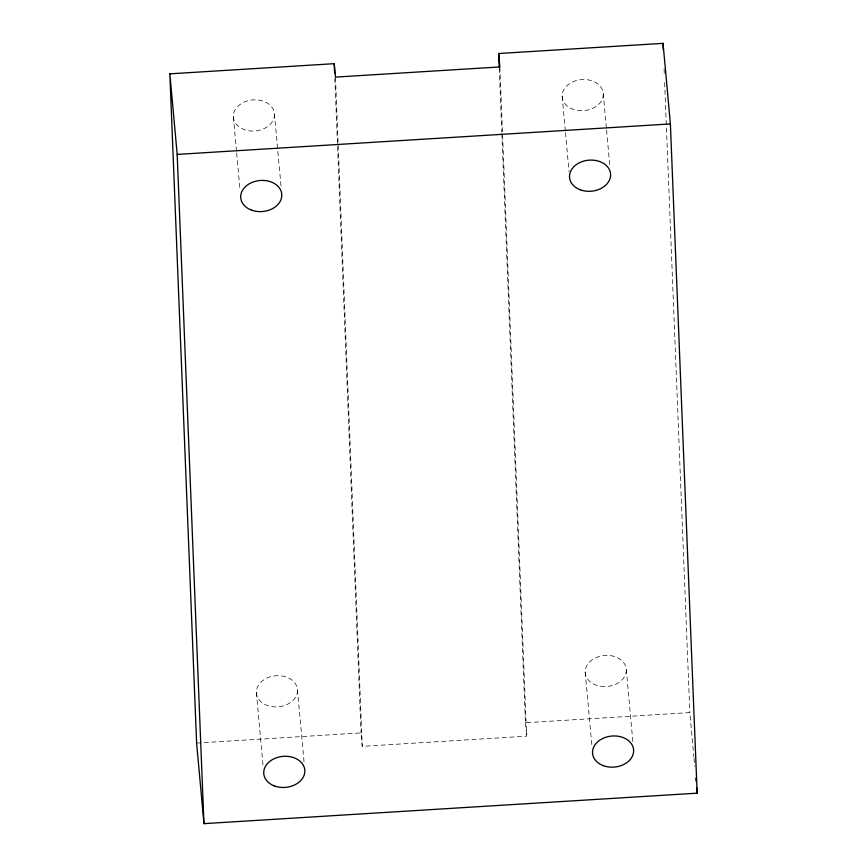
<?xml version="1.0" encoding="UTF-8"?>
<svg xmlns="http://www.w3.org/2000/svg" width="867" height="867" viewBox="0 0 867 867"><rect width="100%" height="100%" fill="white"/><g stroke="black" fill="none" stroke-linecap="round" stroke-linejoin="round"><path stroke-width="0.65" stroke-dasharray="4.33 3.25" d="M196.614 743.073L361.019 732.908L362.243 746.346L526.637 736.181L502.524 133.193M501.841 133.28L525.424 722.753L689.818 712.587L693.849 756.902M693.979 758.246L694.705 766.309M603.269 93.853A20.591 15.563 -5.2 0 1 572.979 109.231A20.591 15.563 -5.2 0 1 571.906 82.278A20.591 15.563 -5.2 0 1 603.269 93.853L606.445 128.771M606.564 130.115L609.869 166.366M626.299 669.703A20.591 15.563 -5.2 0 1 596.019 685.093A20.591 15.563 -5.2 0 1 594.935 658.14A20.591 15.563 -5.2 0 1 626.299 669.703L633.029 743.572M562.174 96.389L565.349 131.307M565.468 132.651L569.012 171.601M585.203 672.25L591.923 746.108M525.424 722.753L526.637 736.181M274.471 114.173A20.591 15.563 -5.2 0 1 244.18 129.562A20.591 15.563 -5.2 0 1 243.096 102.599A20.591 15.563 -5.2 0 1 274.471 114.173L281.06 186.698M297.5 690.034A20.591 15.563 -5.2 0 1 267.209 705.413A20.591 15.563 -5.2 0 1 266.136 678.46A20.591 15.563 -5.2 0 1 297.5 690.034L304.1 762.548M233.364 116.709L236.539 151.627M236.669 152.971L240.083 190.577M256.394 692.57L263.243 767.772M664.079 69.035L664.35 75.797M664.621 82.56L689.818 712.587M499.869 66.943L502.47 131.838M499.24 68.385L501.787 131.925M335.475 77.098L362.243 746.346M334.846 78.539L361.019 732.908"/><path stroke-width="1.3" d="M169.845 73.836L334.25 63.67L335.475 77.098L499.869 66.943L498.655 53.516L663.049 43.35L670.386 123.927L697.155 793.164L203.951 823.65L196.614 743.073L169.845 73.836L177.182 154.413L203.951 823.65M177.182 154.413L670.386 123.927M695.811 778.393L696.049 781.08M696.667 787.8L697.155 793.164M663.049 43.35L663.32 50.113M498.655 53.516L499.186 67.03M334.25 63.67L334.629 73.131M603.345 765.669A20.591 15.563 -5.2 0 0 633.636 750.291A20.591 15.563 -5.2 0 0 602.272 738.717A20.591 15.563 -5.2 0 0 603.345 765.669M274.546 785.99A20.591 15.563 -5.2 0 0 304.826 770.611A20.591 15.563 -5.2 0 0 273.463 759.037A20.591 15.563 -5.2 0 0 274.546 785.99M251.517 210.139A20.591 15.563 -5.2 0 0 281.797 194.75A20.591 15.563 -5.2 0 0 250.433 183.175A20.591 15.563 -5.2 0 0 251.517 210.139M580.316 189.808A20.591 15.563 -5.2 0 0 610.606 174.43A20.591 15.563 -5.2 0 0 579.243 162.855A20.591 15.563 -5.2 0 0 580.316 189.808"/></g></svg>
